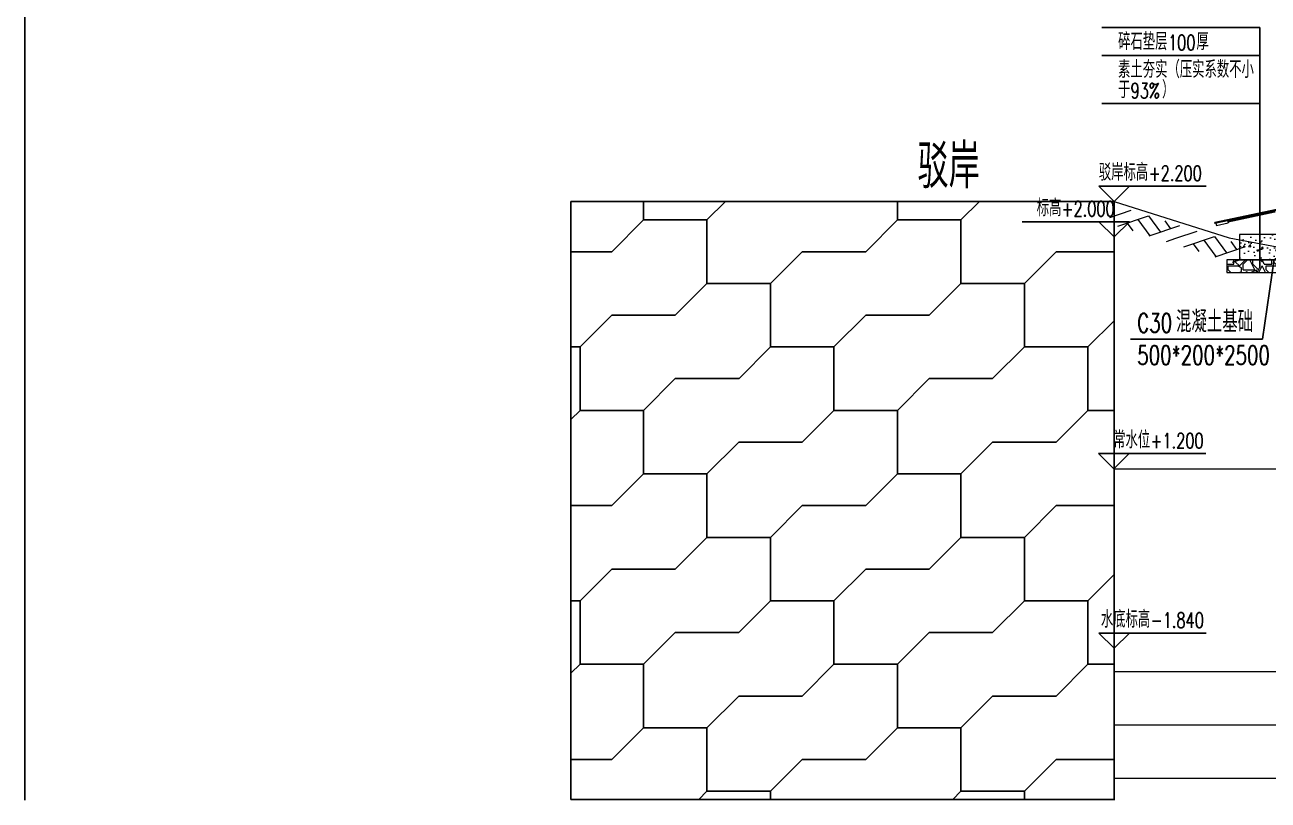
# Model space of a CAD drawing. Header units: millimetres. Extents: x -1003406 to 3312184, y 81337 to 716393.
# Drawn here: x 1140628 to 1150420, y 423930 to 430038 of the extents above; entities that cross this region are included whole.
import ezdxf

# ---------------------------------------------------------------- set-up
doc = ezdxf.new("R2010")
doc.units = ezdxf.units.MM
doc.header["$LTSCALE"] = 10
doc.layers.get('0').update_dxf_attribs({"linetype": 'CONTINUOUS'})
for name, color, linetype in [('DIM_ELEV', 3, 'CONTINUOUS'), ('DIM_LEAD', 3, 'CONTINUOUS'), ('DIM_SYMB', 3, 'CONTINUOUS'), ('L-PAVEMENT_HATCH铺装填充', 253, 'CONTINUOUS'), ('PUB_TEXT', 7, 'CONTINUOUS'), ('W-bridge approach引桥', 4, 'CONTINUOUS')]:
    doc.layers.add(name, color=color, linetype=linetype)
doc.layers.add('文字及标注', color=3, linetype='CONTINUOUS', lineweight=15)
doc.styles.add('_TCH_DIM', font='SIMPLEX', dxfattribs={"bigfont": 'GBCBIG'})
doc.styles.get("Standard").update_dxf_attribs({"font": 'simplex.shx', "width": 0.7, "bigfont": 'hztxt.shx'})

# ---------------------------------------------------------------- blocks, each defined once
blk = doc.blocks.new('1')
at = {"lineweight": 5}
for p, q in [((-233.8, 42.8), (-227.7, 25.7)), ((-144.2, 74.4), (-138.2, 57.3))]:
    blk.add_line(p, q, dxfattribs=at)
blk.add_line((-226.5, 25.1), (-138.8, 56))
blk.add_lwpolyline([(-243.6, 43.6), (-242.6, 40.7, 0.414214), (-241.3, 40.1), (227.9, 205.7, 0.416514), (228.5, 207), (227.2, 210.7, 0.411917), (225.9, 211.4), (-242.4, 46.1)], format="xyb")
blk.add_lwpolyline([(-144.2, 74.4), (210.4, 199.5), (214.7, 187.3), (-139.8, 62.1)], close=True)
blk.add_lwpolyline([(-142.5, 69.7), (212.1, 194.8)])
for centre, radius, start, end in [((-241.7, 44.2), 2, 109.43885, 199.43885), ((-226.8, 26), 1, 199.43885, 289.43885)]:
    blk.add_arc(centre, radius, start, end)
blk.add_arc((-139.1, 57), 1, 289.43885, 19.43885, dxfattribs=at)
blk = doc.blocks.new('$LinePat$素土夯实')
at = {"color": 0}
for p, q in [((0, -210), (210, 0)), ((120, -300), (420, 0)), ((420, 0), (608, -188)), ((495, -300), (795, 0)), ((615, 0), (705, -90)), ((315, -105), (502, -293)), ((210, -210), (300, -300)), ((705, -300), (795, -210))]:
    blk.add_line(p, q, dxfattribs=at)

msp = doc.modelspace()

# ---------------------------------------------------------------- hatches: boundary and pattern name
at = {"layer": 'L-PAVEMENT_HATCH铺装填充'}
h = msp.add_hatch(dxfattribs=at)
h.set_pattern_fill('S形人行道砖', color=256, scale=500)
h.set_pattern_definition([(0, (0, 0), (750, 250), [500, -1500]), (90, (0, 0), (-500, 500), [500, -1500]), (45, (0, 500), (750, 250), [353.6, -1060.6, 353.6, -1060.62712])])
h.paths.add_polyline_path([(1144929.4, 428647.3), (1144929.4, 423936), (1149207.3, 423936), (1149207.3, 428647.3)])
at = {"layer": '文字及标注'}
h = msp.add_hatch(dxfattribs=at)
h.set_pattern_fill('混凝土', color=253, scale=20)
h.set_pattern_definition([(50, (993264.13, 149108.36), (143.452037, -12.550427), [15, -165]), (355, (993264.13, 149108.36), (-27.75027, 150.43843), [12, -132]), (100.4514, (993276.08, 149107.31), (115.701876, 137.88791), [12.74804, -140.22842]), (46.1842, (993264.13, 149148.36), (213.44821, -33.1038), [22.5, -247.5]), (96.6356, (993281.91, 149145.6), (186.93254, 194.82357), [19.12206, -210.3426]), (351.1842, (993264.13, 149148.36), (186.93239, 194.82372), [18, -198]), (21, (993284.13, 149138.36), (119.38141, -80.52378), [15, -165]), (326, (993284.13, 149138.36), (48.663066, 145.03001), [12, -132]), (71.4514, (993294.08, 149131.64), (168.044526, 64.5061), [12.74804, -140.22842]), (37.5, (993264.127, 149108.355), (2.431971, 66.578771), [0, -130.4, 0, -134, 0, -132.5]), (7.5, (993264.13, 149108.355), (52.613907, 78.882342), [0, -76.4, 0, -127.4, 0, -50.5]), (327.5, (993219.527, 149108.355), (106.764487, -4.510974), [0, -50, 0, -156, 0, -207]), (317.5, (993199.53, 149108.355), (116.637234, 20.020996), [0, -65, 0, -103.6, 0, -147])])
h.paths.add_polyline_path([(1150795.6, 428386), (1150195.6, 428386), (1150195.6, 428186), (1150795.6, 428186)])
h = msp.add_hatch(dxfattribs=at)
h.set_pattern_fill('毛石砌体', color=3, scale=20)
h.set_pattern_definition([(0, (993324.13, 149108.36), (300, 300), [90, -210]), (0, (993504.13, 149138.36), (300, 300), [75, -225]), (0, (993489.13, 149153.36), (300, 300), [60, -240]), (0, (993399.13, 149228.36), (300, 300), [45, -45, 60, -150]), (0, (993399.13, 149243.36), (300, 300), [60, -15, 75, -150]), (0, (993264.13, 149303.36), (300, 300), [75, -225]), (0, (993549.13, 149318.36), (300, 300), [75, -225]), (90, (993264.13, 149168.36), (-300, 300), [45, -255]), (90, (993309.13, 149393.36), (-300, 300), [30, -270]), (90, (993324.13, 149108.36), (-300, 300), [45, -255]), (90, (993354.13, 149378.36), (-300, 300), [15, -285]), (90, (993369.13, 149258.36), (-300, 300), [45, -255]), (90, (993399.13, 149153.36), (-300, 300), [75, -225]), (90, (993429.13, 149363.36), (-300, 300), [45, -255]), (90, (993459.13, 149243.36), (-300, 300), [60, -240]), (90, (993474.13, 149243.36), (-300, 300), [60, -240]), (90, (993504.13, 149108.36), (-300, 300), [30, -270]), (90, (993549.13, 149153.36), (-300, 300), [75, -225]), (45, (993294.13, 149138.36), (0, 300), [127.2792, -296.98486]), (45, (993324.13, 149153.36), (0, 300), [63.6396, -360.62446]), (45, (993459.13, 149318.36), (0, 300), [84.8528, -339.41124]), (45, (993459.13, 149333.36), (0, 300), [63.6396, -360.62446]), (135, (993354.13, 149303.36), (-300, 2e-14), [21.2133, -403.05076]), (135, (993294.13, 149138.36), (-300, 2e-14), [42.4263, -381.83776]), (135, (993384.13, 149228.36), (-300, 2e-14), [42.4263, -381.83776]), (135, (993459.13, 149303.36), (-300, 2e-14), [42.4263, -381.83776]), (135, (993549.13, 149363.36), (-300, 2e-14), [63.6396, -360.62446]), (135, (993549.13, 149348.36), (-300, 2e-14), [42.4263, -381.83776]), (135, (993534.13, 149378.36), (-300, 2e-14), [42.4263, -381.83776]), (135, (993444.13, 149108.36), (-300, 2e-14), [63.6396, -360.62446]), (26.56505, (993534.13, 149288.36), (300, 1e-07), [33.54, -637.28038]), (26.56505, (993459.13, 149213.36), (300, 1e-07), [33.54, -637.28038]), (26.56505, (993354.13, 149303.36), (300, 1e-07), [67.08, -603.74038]), (26.56505, (993369.13, 149378.36), (300, 1e-07), [67.08, -603.74038]), (26.56505, (993369.13, 149303.36), (300, 1e-07), [67.08, -603.74038]), (26.56505, (993549.13, 149363.36), (300, 1e-07), [67.08, -603.74038]), (26.56505, (993264.13, 149213.36), (300, 1e-07), [100.623, -570.19738]), (26.56505, (993264.13, 149228.36), (300, 1e-07), [100.623, -570.19738]), (26.56505, (993264.13, 149348.36), (300, 1e-07), [100.623, -570.19738]), (63.43495, (993414.13, 149333.36), (0.03213, 300.06426), [33.54, -637.28]), (63.43495, (993549.13, 149318.36), (0.03213, 300.06426), [33.54, -402.44, 67.08, -167.7]), (63.43495, (993519.13, 149288.36), (-5e-07, 300), [67.08, -603.74038]), (63.43495, (993339.13, 149318.36), (-5e-07, 300), [67.08, -603.74038]), (63.43495, (993324.13, 149318.36), (-5e-07, 300), [67.08, -603.74038]), (63.43495, (993429.13, 149348.36), (-5e-07, 300), [100.623, -570.19738]), (116.56505, (993354.13, 149273.36), (-1e-07, 300), [33.54, -637.28038]), (116.56505, (993549.13, 149243.36), (-1e-07, 300), [33.54, -637.28038]), (116.56505, (993489.13, 149153.36), (-1e-07, 300), [67.08, -603.74038]), (116.56505, (993474.13, 149168.36), (-1e-07, 300), [67.08, -603.74038]), (116.56505, (993504.13, 149378.36), (-1e-07, 300), [67.08, -603.74038]), (116.56505, (993264.13, 149228.36), (-1e-07, 300), [67.08, -603.74038]), (116.56505, (993414.13, 149108.36), (-1e-07, 300), [100.623, -570.19738]), (153.43495, (993519.13, 149288.36), (-300, -5e-07), [67.08, -603.74038]), (153.43495, (993534.13, 149273.36), (-300, -5e-07), [67.08, -603.74038]), (153.43495, (993309.13, 149123.36), (-300, -5e-07), [33.54, -637.28038]), (153.43495, (993399.13, 149243.36), (-300, -5e-07), [33.54, -637.28038]), (153.43495, (993459.13, 149333.36), (-300, -5e-07), [33.54, -637.28038])])
h.paths.add_polyline_path([(1150895.6, 428086), (1150895.6, 428186), (1150095.6, 428186), (1150095.6, 428086)])
h = msp.add_hatch(dxfattribs=at)
h.set_pattern_fill('不能通行的沼泽地', color=8, scale=500)
h.set_pattern_definition([(0, (1679.6, 419.9), (1679.616, 839.808), [1679.616, -1679.616]), (0, (0, 839.8), (0, 839.808), [])])
h.paths.add_polyline_path([(1168300.5, 425126.3), (1149207.3, 425126.3), (1149207.3, 423930.2), (1168300.5, 423930.2)])

# ---------------------------------------------------------------- linework, layer by layer
at = {"layer": 'DIM_ELEV'}
for p, q in [((1149207.3, 428647.3), (1149087.3, 428767.3)), ((1149087.3, 428767.3), (1149932.2, 428767.3)), ((1149207.3, 428647.3), (1149327.3, 428767.3)), ((1149327.3, 428487.3), (1148482.3, 428487.3)), ((1149207.3, 428367.3), (1149087.3, 428487.3)), ((1149207.3, 428367.3), (1149327.3, 428487.3)), ((1149205.4, 426539.9), (1149085.4, 426659.9)), ((1149085.4, 426659.9), (1149930.4, 426659.9)), ((1149205.4, 426539.9), (1149325.4, 426659.9)), ((1149207.3, 425126.3), (1149087.3, 425246.3)), ((1149087.3, 425246.3), (1149932.2, 425246.3)), ((1149207.3, 425126.3), (1149327.3, 425246.3))]:
    msp.add_line(p, q, dxfattribs=at)
at = {"layer": 'DIM_LEAD', "color": 0}
for p, q in [((1150468.7, 428192.4), (1150377, 427562.6)), ((1150377, 427562.6), (1149337, 427562.6))]:
    msp.add_line(p, q, dxfattribs=at)
at = {"layer": 'DIM_SYMB', "color": 0}
for p, q in [((1150355.2, 430017), (1149111.5, 430017)), ((1150355.2, 429417.8), (1150355.2, 430017)), ((1150355.2, 429797.2), (1149111.5, 429797.2)), ((1150355.2, 429417.8), (1149111.5, 429417.8)), ((1150355.2, 428128.5), (1150355.2, 429417.8))]:
    msp.add_line(p, q, dxfattribs=at)
at = {"layer": 'L-PAVEMENT_HATCH铺装填充'}
msp.add_lwpolyline([(1144929.4, 428647.3), (1149207.3, 428647.3), (1149207.3, 423936), (1144929.4, 423936)], close=True, dxfattribs=at)
at = {"layer": 'W-bridge approach引桥', "color": 8}
msp.add_line((1140628, 423930.2), (1140628, 447240.1), dxfattribs=at)
at = {"layer": '文字及标注', "color": 8}
msp.add_line((1149207.3, 428328), (1149207.3, 423930.2), dxfattribs=at)
msp.add_line((1149207.3, 428328), (1149207.3, 423930.2), dxfattribs=at)
at = {"layer": '文字及标注', "color": 5}
msp.add_line((1149206.4, 426540.5), (1168300.5, 426540.5), dxfattribs=at)
at = {"layer": '文字及标注', "color": 8}
msp.add_lwpolyline([(1149207.3, 428647.3), (1150114.1, 428359), (1150898.2, 428211.8), (1152257.5, 427640.4), (1156016.9, 424952.2)], dxfattribs=at)
at = {"layer": '文字及标注', "color": 0}
for points in [[(1150195.6, 428186), (1150795.6, 428186), (1150795.6, 428386), (1150195.6, 428386)], [(1150095.6, 428086), (1150895.6, 428086), (1150895.6, 428186), (1150095.6, 428186)]]:
    msp.add_lwpolyline(points, close=True, dxfattribs=at)

# ---------------------------------------------------------------- block references
at = {"layer": '文字及标注', "color": 253, "xscale": 0.6849364503028227, "yscale": 0.5, "zscale": 0.5, "rotation": 342.5041737240047}
for p in [(1149204.4, 428620.1), (1149723.7, 428456.4)]:
    msp.add_blockref('$LinePat$素土夯实', p, dxfattribs=at)
at = {"layer": '文字及标注', "color": 0, "rotation": 352.4995731311485}
msp.add_blockref('1', (1150234.9, 428403.2), dxfattribs=at)

# ---------------------------------------------------------------- texts
at = {"layer": 'PUB_TEXT', "color": 7, "style": '_TCH_DIM'}
for s, height, p in [('碎石垫层', 135.04, (1149238.5, 429839.2)), ('厚', 135, (1149855.7, 429839.2)), ('素土夯实（压实系数不小', 135.035, (1149238.5, 429619.4)), ('于', 135, (1149238.5, 429459.8)), ('）', 135, (1149584.8, 429459.8)), ('驳岸标高', 135.04, (1149087, 428809.3)), ('标高', 135.04, (1148597.6, 428529.3)), ('混凝土基础', 168.79, (1149694.5, 427615.1)), ('常水位', 135.04, (1149199.5, 426701.9)), ('水底标高', 135.04, (1149103, 425288.3))]:
    msp.add_text(s, height=height, dxfattribs=at).set_placement(p)
at = {"layer": 'PUB_TEXT', "color": 7, "style": '_TCH_DIM', "width": 0.705882}
for s, height, p in [('100', 119, (1149631.7, 429839.2)), ('93%', 119, (1149336.8, 429459.8)), ('+2.200', 119, (1149480.2, 428809.3)), ('+2.000', 119, (1148794.2, 428529.3)), ('C30', 148.75, (1149389.5, 427615.1)), ('500*200*2500', 148.75, (1149389.5, 427361.3)), ('+1.200', 119, (1149494.4, 426701.9)), ('-1.840', 119, (1149496.2, 425288.3))]:
    msp.add_text(s, height=height, dxfattribs=at).set_placement(p)
at = {"layer": 'PUB_TEXT', "color": 8, "width": 0.7}
msp.add_text('驳岸', height=350, dxfattribs=at).set_placement((1147658.7, 428748.6))

doc.saveas('drawing.dxf')
